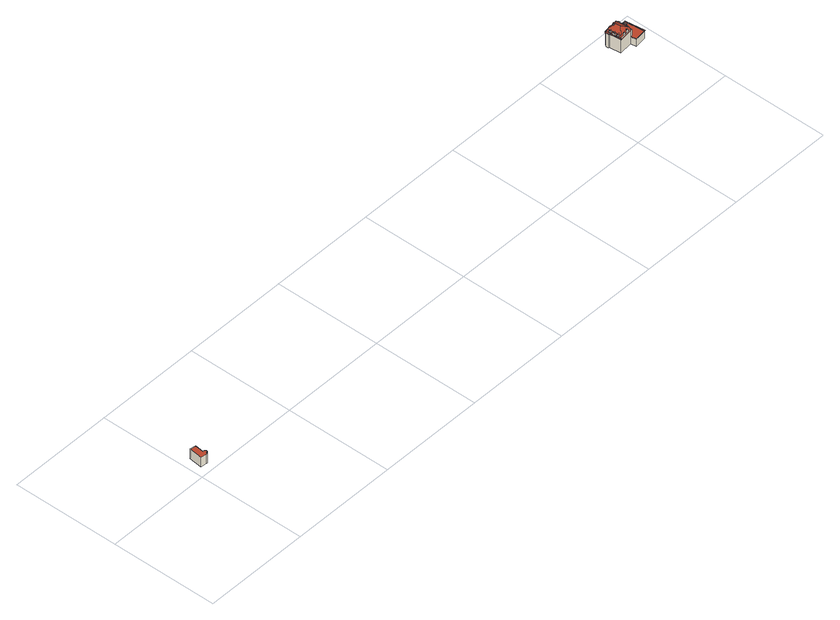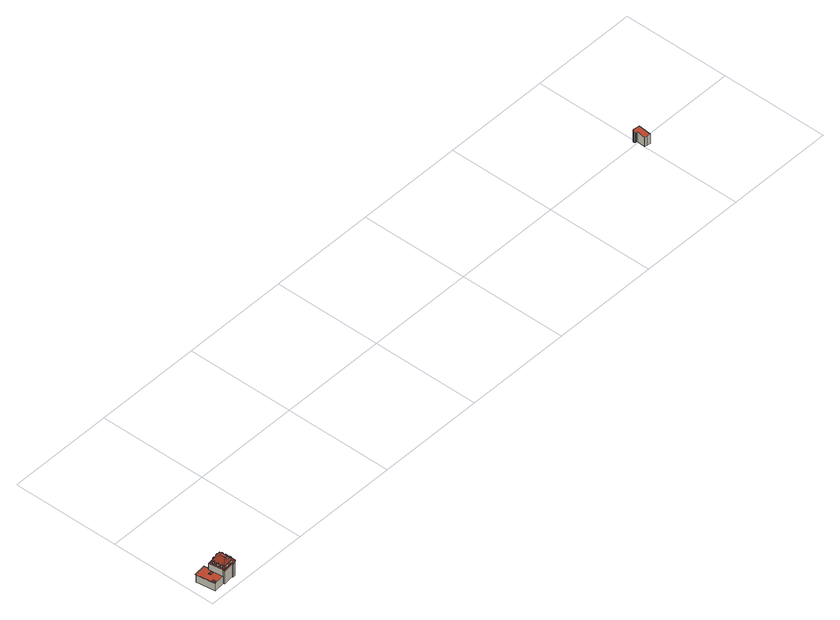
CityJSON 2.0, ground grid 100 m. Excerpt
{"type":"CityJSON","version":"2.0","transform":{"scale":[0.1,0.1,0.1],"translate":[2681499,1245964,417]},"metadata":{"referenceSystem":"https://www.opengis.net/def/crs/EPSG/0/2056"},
"CityObjects":{
"building1":{"type":"Building","attributes":{"class":"BB00","Herkunft":"EE_LB_2007","QualitaetStatus":1,"FileCreationDate":"2012-02-28","Region":10,"GebaeudeStatus":1},"children":["building1-1"]},
"building1-1":{"type":"BuildingPart","attributes":{"Geomtype":1},"parents":["building1"],"geometry":[{"type":"MultiSurface","lod":"2","boundaries":[[[0,1,2,3,4,5,6,7,8,9,10,11,12,13,14,15,16,17,18,19,20,21,22,23,24,25,26,27,28,29,30,31,32,33,34,35,36,37,38,39,40,41]],[[19,42,43,20]],[[18,44,42,19]],[[13,45,46,14]],[[12,47,45,13]],[[7,48,49,8]],[[6,50,48,7]],[[3,51,52,4]],[[0,53,54,1]],[[41,55,53,0]],[[40,56,55,41]],[[39,57,56,40]],[[38,58,57,39]],[[20,43,59,21]],[[21,59,60,22]],[[22,60,61,23]],[[23,61,62,24]],[[24,62,63,25]],[[25,63,64,26]],[[26,64,65,27]],[[27,65,66,28]],[[28,66,67,29]],[[29,67,68,30]],[[30,68,69,31]],[[31,69,70,32]],[[32,70,71,33]],[[33,71,72,34]],[[34,72,73,35]],[[35,73,74,36]],[[36,74,75,37]],[[37,75,58,38]],[[5,4,52,76]],[[76,50,6,5]],[[49,77,9,8]],[[77,78,10,9]],[[11,10,78,79]],[[79,47,12,11]],[[15,14,46,80]],[[81,82,17,16]],[[81,16,15,80]],[[18,17,82,44]],[[1,54,83,2]],[[83,51,3,2]],[[42,44,82,81,80,46,45,47,79,78,77,49,48,50,76,52,51,83,54,53,55,56,57,58,75,74,73,72,71,70,69,68,67,66,65,64,63,62,61,60,59,43]]],"semantics":{"surfaces":[{"type":"GroundSurface"},{"type":"WallSurface"},{"type":"RoofSurface"}],"values":[0,1,1,1,1,1,1,1,1,1,1,1,1,1,1,1,1,1,1,1,1,1,1,1,1,1,1,1,1,1,1,1,1,1,1,1,1,1,1,1,1,1,1,2]}}]},
"building2":{"type":"Building","attributes":{"class":"BB01","Herkunft":"EE_LB_2007","QualitaetStatus":1,"FileCreationDate":"2012-03-22","Region":8,"GebaeudeStatus":1},"children":["building2-1","building2-2","building2-3","building2-4","building2-5","building2-6","building2-7","building2-8","building2-9","building2-10","building2-11","building2-12","building2-13","building2-14"]},
"building2-1":{"type":"BuildingPart","attributes":{"Geomtype":2},"parents":["building2"],"geometry":[{"type":"MultiSurface","lod":"2","boundaries":[[[84,85,86,87]],[[85,88,89,86]],[[90,91,89,88]],[[84,87,91,90]],[[86,89,91,87]]],"semantics":{"surfaces":[{"type":"WallSurface"},{"type":"RoofSurface"}],"values":[0,0,0,0,1]}}]},
"building2-2":{"type":"BuildingPart","attributes":{"Geomtype":2},"parents":["building2"],"geometry":[{"type":"MultiSurface","lod":"2","boundaries":[[[92,93,94,95]],[[92,96,93]],[[97,95,94]],[[93,96,98,99,100]],[[94,93,100]],[[99,101,97,94,100]]],"semantics":{"surfaces":[{"type":"WallSurface"},{"type":"RoofSurface"}],"values":[0,0,0,1,1,1]}}]},
"building2-3":{"type":"BuildingPart","attributes":{"Geomtype":1},"parents":["building2"],"geometry":[{"type":"MultiSurface","lod":"2","boundaries":[[[102,103,104,105,106,107,108,109,110,111,112,113,114,115,116,117,118,119,120,121,122]],[[123,103,102,124]],[[102,122,125,124]],[[122,121,126,125]],[[120,127,126,121]],[[128,129,127,130]],[[130,127,120,119,131]],[[119,118,132,131]],[[118,117,133,132]],[[117,116,134,133]],[[113,112,135,136]],[[111,137,135,112]],[[138,108,107,139]],[[107,106,140,139]],[[106,105,141,140]],[[105,104,142,141]],[[123,143,142,104,103]],[[143,123,129,128]],[[116,115,144,134]],[[115,114,145,144]],[[114,113,136,145]],[[137,111,110,146]],[[110,109,147,146]],[[108,138,147,109]],[[148,149,150,151,152,129]],[[153,154,155,156]],[[157,158,156,155]],[[159,156,158,160]],[[161,159,162]],[[156,159,161,153]],[[158,157,128,163]],[[160,164,162,159]],[[164,160,165]],[[163,165,160,158]],[[164,165,161,162]],[[161,165,163,153]],[[154,153,163,128]],[[155,166,167,168]],[[169,155,170,171]]],"semantics":{"surfaces":[{"type":"GroundSurface"},{"type":"WallSurface"},{"type":"RoofSurface"}],"values":[0,1,1,1,1,1,1,1,1,1,1,1,1,1,1,1,1,1,1,1,1,1,1,1,2,2,2,2,2,2,2,2,2,2,2,2,2,2,2]}}]},
"building2-4":{"type":"BuildingPart","attributes":{"Geomtype":2},"parents":["building2"],"geometry":[{"type":"MultiSurface","lod":"2","boundaries":[[[172,173,174,175]],[[173,172,176,177,178]],[[179,180,177,176]],[[180,179,175,174,181]],[[180,181,178,177]],[[173,178,181,174]]],"semantics":{"surfaces":[{"type":"WallSurface"},{"type":"RoofSurface"}],"values":[0,0,0,0,1,1]}}]},
"building2-5":{"type":"BuildingPart","attributes":{"Geomtype":2},"parents":["building2"],"geometry":[{"type":"MultiSurface","lod":"2","boundaries":[[[182,183,184,185]],[[182,186,183]],[[187,185,184]],[[183,186,188,189,190]],[[184,183,190]],[[189,191,187,184,190]]],"semantics":{"surfaces":[{"type":"WallSurface"},{"type":"RoofSurface"}],"values":[0,0,0,1,1,1]}}]},
"building2-6":{"type":"BuildingPart","attributes":{"Geomtype":2},"parents":["building2"],"geometry":[{"type":"MultiSurface","lod":"2","boundaries":[[[192,193,194]],[[192,194,195,196]],[[197,196,195]],[[194,193,198,199,200]],[[199,201,197,195,200]],[[195,194,200]]],"semantics":{"surfaces":[{"type":"WallSurface"},{"type":"RoofSurface"}],"values":[0,0,0,1,1,1]}}]},
"building2-7":{"type":"BuildingPart","attributes":{"Geomtype":2},"parents":["building2"],"geometry":[{"type":"MultiSurface","lod":"2","boundaries":[[[202,203,204,205]],[[202,206,203]],[[207,205,204]],[[208,209,203,206]],[[208,207,204,209]],[[203,209,204]]],"semantics":{"surfaces":[{"type":"WallSurface"},{"type":"RoofSurface"}],"values":[0,0,0,1,1,1]}}]},
"building2-8":{"type":"BuildingPart","attributes":{"Geomtype":2},"parents":["building2"],"geometry":[{"type":"MultiSurface","lod":"2","boundaries":[[[210,211,212,213]],[[210,214,211]],[[215,213,212]],[[211,214,216,217,218]],[[212,211,218]],[[217,219,215,212,218]]],"semantics":{"surfaces":[{"type":"WallSurface"},{"type":"RoofSurface"}],"values":[0,0,0,1,1,1]}}]},
"building2-9":{"type":"BuildingPart","attributes":{"Geomtype":2},"parents":["building2"],"geometry":[{"type":"MultiSurface","lod":"2","boundaries":[[[220,221,222,223]],[[220,223,224,225]],[[225,224,226,227]],[[223,222,228,229,230]],[[229,231,226,224,230]],[[230,224,223]]],"semantics":{"surfaces":[{"type":"WallSurface"},{"type":"RoofSurface"}],"values":[0,0,0,1,1,1]}}]},
"building2-10":{"type":"BuildingPart","attributes":{"Geomtype":2},"parents":["building2"],"geometry":[{"type":"MultiSurface","lod":"2","boundaries":[[[232,233,234,235]],[[236,237,233,232]],[[238,239,237,236]],[[235,234,239,238]],[[237,239,234,233]]],"semantics":{"surfaces":[{"type":"WallSurface"},{"type":"RoofSurface"}],"values":[0,0,0,0,1]}}]},
"building2-11":{"type":"BuildingPart","attributes":{"Geomtype":2},"parents":["building2"],"geometry":[{"type":"MultiSurface","lod":"2","boundaries":[[[240,241,242,243]],[[240,244,241]],[[245,243,242]],[[246,247,241,244]],[[246,245,242,247]],[[241,247,242]]],"semantics":{"surfaces":[{"type":"WallSurface"},{"type":"RoofSurface"}],"values":[0,0,0,1,1,1]}}]},
"building2-12":{"type":"BuildingPart","attributes":{"Geomtype":2},"parents":["building2"],"geometry":[{"type":"MultiSurface","lod":"2","boundaries":[[[248,249,250,251]],[[248,252,249]],[[253,251,250]],[[254,255,249,252]],[[254,253,250,255]],[[249,255,250]]],"semantics":{"surfaces":[{"type":"WallSurface"},{"type":"RoofSurface"}],"values":[0,0,0,1,1,1]}}]},
"building2-13":{"type":"BuildingPart","attributes":{"Geomtype":2},"parents":["building2"],"geometry":[{"type":"MultiSurface","lod":"2","boundaries":[[[256,257,258,259]],[[256,260,257]],[[261,259,258]],[[257,260,262,263,264]],[[258,257,264]],[[263,265,261,258,264]]],"semantics":{"surfaces":[{"type":"WallSurface"},{"type":"RoofSurface"}],"values":[0,0,0,1,1,1]}}]},
"building2-14":{"type":"BuildingPart","attributes":{"Geomtype":2},"parents":["building2"],"geometry":[{"type":"MultiSurface","lod":"2","boundaries":[[[266,267,268]],[[266,268,269,270]],[[271,270,269]],[[268,267,272,273,274]],[[273,275,271,269,274]],[[269,268,274]]],"semantics":{"surfaces":[{"type":"WallSurface"},{"type":"RoofSurface"}],"values":[0,0,0,1,1,1]}}]}
},
"vertices":[
[66,52,100],[78,51,100],[79,51,100],[80,51,100],[82,50,100],[83,50,100],[84,49,100],[85,48,100],[86,48,100],[87,47,100],[88,46,100],[89,45,100],[89,44,100],[90,42,100],[90,41,100],[91,40,100],[91,39,100],[91,37,100],[91,36,100],[91,35,100],[91,34,100],[91,32,100],[90,31,100],[90,30,100],[89,29,100],[88,28,100],[88,27,100],[87,26,100],[86,25,100],[85,24,100],[83,24,100],[82,23,100],[81,23,100],[80,22,100],[74,22,100],[72,10,100],[60,11,100],[6,17,100],[20,141,100],[54,137,100],[72,135,100],[75,130,100],[91,35,197],[91,34,197],[91,36,197],[90,42,197],[90,41,197],[89,44,197],[85,48,197],[86,48,197],[84,49,197],[80,51,197],[82,50,197],[66,52,197],[78,51,197],[75,130,197],[72,135,197],[54,137,197],[20,141,197],[91,32,197],[90,31,197],[90,30,197],[89,29,197],[88,28,197],[88,27,197],[87,26,197],[86,25,197],[85,24,197],[83,24,197],[82,23,197],[81,23,197],[80,22,197],[74,22,197],[72,10,197],[60,11,197],[6,17,197],[83,50,197],[87,47,197],[88,46,197],[89,45,197],[91,40,197],[91,39,197],[91,37,197],[79,51,197],
[5701,880,194],[5701,873,200],[5701,873,209],[5701,880,209],[5713,874,200],[5713,874,209],[5712,881,195],[5712,881,209],
[5758,779,155],[5758,779,174],[5739,776,174],[5739,776,155],[5758,785,174],[5738,783,174],[5754,785,176],[5747,789,180],[5748,781,180],[5742,784,176],
[5795,726,4],[5789,773,4],[5788,780,4],[5665,765,4],[5664,765,4],[5651,871,4],[5646,875,4],[5644,877,4],[5641,898,4],[5643,900,4],[5648,906,4],[5653,912,4],[5654,913,4],[5673,915,4],[5674,915,4],[5681,909,4],[5776,921,4],[5778,907,4],[5784,908,4],[5882,920,4],[5903,741,4],[5789,773,83],[5795,726,83],[5903,741,83],[5882,920,83],[5784,908,83],[5801,775,147],[5801,775,83],[5784,908,147],[5778,907,152],[5776,921,152],[5681,909,152],[5674,915,147],[5648,906,152],[5653,912,147],[5643,900,147],[5646,875,147],[5651,871,151],[5664,765,151],[5665,765,153],[5788,780,153],[5789,773,147],[5673,915,147],[5654,913,147],[5641,898,147],[5644,877,147],[5785,773,83],[5792,722,83],[5910,737,83],[5886,924,83],[5784,911,83],[5773,918,155],[5782,928,147],[5642,911,147],[5651,902,155],[5660,757,147],[5667,767,155],[5658,898,176],[5673,775,176],[5767,911,176],[5717,864,209],[5790,783,155],[5722,822,209],[5783,789,176],[5682,916,147],[5676,921,147],[5648,917,147],[5647,869,147],[5634,902,147],[5638,872,147],
[5836,807,83],[5836,807,84],[5804,803,84],[5804,803,83],[5833,831,83],[5833,831,84],[5835,819,89],[5801,827,83],[5801,827,84],[5803,815,89],
[5728,912,155],[5728,912,174],[5747,914,174],[5747,914,155],[5728,907,174],[5748,909,174],[5732,907,176],[5739,903,180],[5738,909,180],[5744,908,176],
[5656,860,155],[5662,861,175],[5656,860,175],[5654,880,175],[5654,880,155],[5660,881,175],[5662,863,176],[5669,872,181],[5660,871,181],[5660,879,176],
[5781,858,155],[5781,858,176],[5783,842,176],[5783,842,155],[5774,857,176],[5776,841,176],[5767,848,181],[5777,849,181],
[5676,906,155],[5676,906,174],[5696,908,174],[5696,908,155],[5677,901,174],[5696,903,174],[5681,900,176],[5687,897,180],[5686,903,180],[5693,902,176],
[5658,821,152],[5661,821,155],[5667,822,175],[5658,821,175],[5655,847,175],[5655,847,152],[5664,848,175],[5658,847,155],[5667,824,176],[5673,836,181],[5665,835,181],[5664,845,176],
[5868,885,83],[5868,885,90],[5864,914,90],[5864,914,83],[5883,887,83],[5883,887,90],[5880,916,83],[5880,916,90],
[5785,821,155],[5785,821,176],[5787,805,176],[5787,805,155],[5779,820,176],[5781,804,176],[5772,811,181],[5782,812,181],
[5776,895,155],[5776,895,176],[5778,879,176],[5778,879,155],[5770,894,176],[5772,878,176],[5763,885,181],[5773,886,181],
[5717,774,155],[5717,774,174],[5697,771,174],[5697,771,155],[5716,780,174],[5697,778,174],[5712,780,176],[5706,784,180],[5707,776,180],[5700,779,176],
[5665,787,155],[5671,788,175],[5665,787,175],[5662,807,175],[5662,807,155],[5668,808,175],[5671,790,176],[5678,799,181],[5668,798,181],[5669,806,176]
]}
